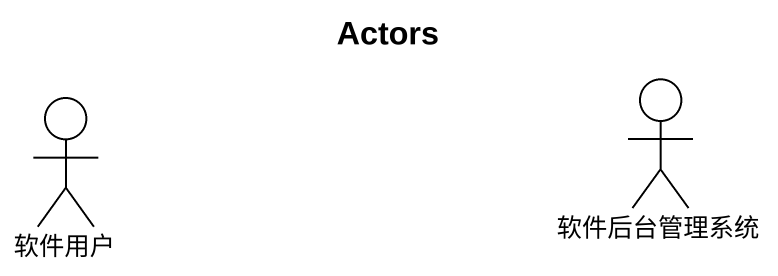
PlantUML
@startuml
title Actors
actor 软件用户
actor 软件后台管理系统
@enduml
